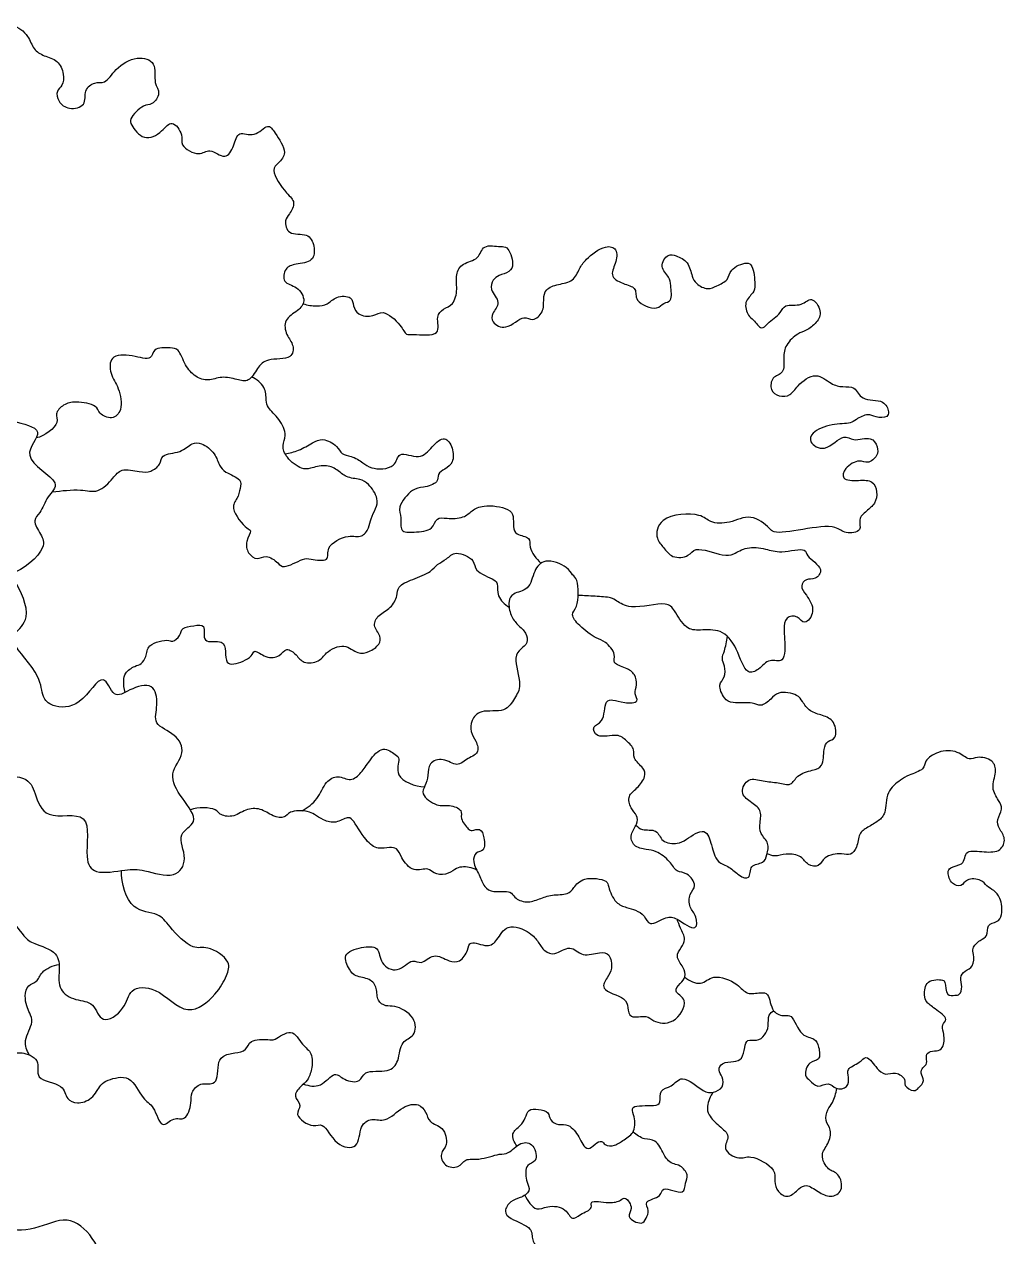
# Model space of a CAD drawing. Header units: millimetres. Extents: x 34 to 295, y 0 to 64.
# Drawn here: x 262.59 to 269.1, y 13.26 to 21.31 of the extents above; entities that cross this region are included whole.
import ezdxf

# ---------------------------------------------------------------- set-up
doc = ezdxf.new("R2010")
doc.units = ezdxf.units.MM
doc.layers.add('AG-PLANTS', color=7, linetype='Continuous', true_color=0x66ccff)

msp = doc.modelspace()

# ---------------------------------------------------------------- linework, layer by layer
at = {"layer": 'AG-PLANTS'}
for points, knots in [([(262.3748, 21.2653), (262.412, 21.2901), (262.5077, 21.3258), (262.6176, 21.2341), (262.6431, 21.1415), (262.7178, 21.0947), (262.8128, 21.0728), (262.852, 20.979), (262.846, 20.9003), (262.7947, 20.8667), (262.8106, 20.7901), (262.8811, 20.7358), (263.0034, 20.7638), (262.9786, 20.8703), (263.0524, 20.9301), (263.1286, 20.9097), (263.1912, 21.0193), (263.3275, 21.103), (263.4723, 21.0615), (263.4399, 20.9163), (263.4991, 20.8526), (263.4362, 20.767), (263.3766, 20.7796), (263.282, 20.6815), (263.2968, 20.6382), (263.3791, 20.5238), (263.5031, 20.5898), (263.5656, 20.6842), (263.6472, 20.572), (263.6141, 20.5022), (263.7499, 20.4229), (263.8165, 20.4956), (263.9248, 20.3977), (263.9816, 20.5001), (264.0037, 20.6082), (264.1192, 20.5475), (264.204, 20.6592), (264.2546, 20.5817), (264.3409, 20.458), (264.2766, 20.386), (264.218, 20.3389), (264.324, 20.1826), (264.3935, 20.13), (264.3487, 20.0454), (264.3125, 20.0079), (264.3362, 19.8993), (264.4711, 19.9288), (264.5186, 19.8372), (264.511, 19.7261), (264.3903, 19.7178), (264.3165, 19.6944), (264.297, 19.5842), (264.4054, 19.5732), (264.4612, 19.4682), (264.4041, 19.4021), (264.306, 19.351), (264.3233, 19.242), (264.3808, 19.18), (264.367, 19.0759), (264.1978, 19.0942), (264.1339, 19.0279), (264.0822, 18.9277), (263.9964, 18.9498), (263.8975, 18.974), (263.8099, 18.9349), (263.7184, 18.9657), (263.6527, 19.0398), (263.6163, 19.1532), (263.5571, 19.159), (263.4387, 19.1646), (263.437, 19.0675), (263.3022, 19.1147), (263.1491, 19.1145), (263.1551, 18.9805), (263.219, 18.895), (263.2445, 18.7488), (263.171, 18.6761), (263.081, 18.7203), (263.0697, 18.7837), (262.9273, 18.8046), (262.8489, 18.7894), (262.7842, 18.7209), (262.8311, 18.6571), (262.7214, 18.5725), (262.6651, 18.5609)], [0, 0, 0, 0, 0.692422, 1.363686, 1.938163, 2.479508, 3.053853, 3.631961, 4.142634, 4.57315, 5.055453, 5.604307, 6.190467, 6.751378, 7.282585, 7.763332, 8.397105, 9.149572, 9.784802, 10.449065, 10.969694, 11.505801, 11.961934, 12.612122, 13.000432, 13.645225, 14.30478, 14.858815, 15.44791, 15.938829, 16.59656, 17.123748, 17.733686, 18.30406, 18.866652, 19.448827, 20.057779, 20.547645, 21.260439, 21.794764, 22.253234, 23.032229, 23.573574, 24.100423, 24.538218, 25.073841, 25.702182, 26.263515, 26.833084, 27.445523, 27.962598, 28.492309, 29.059173, 29.65271, 30.175784, 30.775745, 31.349697, 31.900195, 32.408806, 33.127154, 33.698861, 34.287957, 34.806818, 35.40861, 35.978179, 36.536827, 37.136788, 37.755923, 38.201496, 38.803287, 39.261757, 39.917736, 40.604843, 41.196472, 41.833438, 42.533995, 43.071546, 43.610529, 44.05694, 44.734676, 45.28871, 45.807571, 46.254262, 47.038751, 47.038751, 47.038751, 47.038751]), ([(264.4388, 19.4525), (264.4671, 19.4421), (264.5273, 19.4342), (264.6029, 19.444), (264.6534, 19.5047), (264.7651, 19.5057), (264.7709, 19.4357), (264.7986, 19.3728), (264.9077, 19.362), (264.9696, 19.4186), (265.0877, 19.3154), (265.1211, 19.2396), (265.1712, 19.2546), (265.3653, 19.2255), (265.3153, 19.3688), (265.3695, 19.4199), (265.4419, 19.4451), (265.4655, 19.5517), (265.4474, 19.644), (265.494, 19.7277), (265.61, 19.7408), (265.6277, 19.8539), (265.75, 19.826), (265.7972, 19.8385), (265.8431, 19.7169), (265.8107, 19.6604), (265.7382, 19.6422), (265.697, 19.6122), (265.6736, 19.5421), (265.7594, 19.4608), (265.6893, 19.3909), (265.6895, 19.3246), (265.7915, 19.268), (265.9016, 19.3863), (265.9635, 19.3295), (266.0404, 19.3966), (266.0328, 19.4813), (266.0464, 19.5532), (266.1346, 19.5841), (266.2356, 19.5963), (266.273, 19.6883), (266.3153, 19.7496), (266.4385, 19.8464), (266.5317, 19.8195), (266.5166, 19.7178), (266.4689, 19.6277), (266.5745, 19.5804), (266.6598, 19.5579), (266.6321, 19.4624), (266.7928, 19.4007), (266.8286, 19.4617), (266.8943, 19.4643), (266.8782, 19.5764), (266.8752, 19.6287), (266.8002, 19.6953), (266.8589, 19.7879), (266.9179, 19.7717), (267.0012, 19.7322), (267.0189, 19.6341), (267.0462, 19.5825), (267.1276, 19.5396), (267.185, 19.5729), (267.2667, 19.6059), (267.2683, 19.6845), (267.3837, 19.7341), (267.4285, 19.7056), (267.4425, 19.5777), (267.4323, 19.5224), (267.3614, 19.4669), (267.3918, 19.3689), (267.43, 19.3499), (267.4831, 19.2714), (267.5248, 19.327), (267.6125, 19.3862), (267.6348, 19.4548), (267.7511, 19.4298), (267.8157, 19.5109), (267.8896, 19.4007), (267.8517, 19.3254), (267.78, 19.2707), (267.7209, 19.2575), (267.6392, 19.1806), (267.6269, 19.0958), (267.639, 18.9867), (267.5479, 18.9705), (267.5377, 18.8753), (267.5977, 18.8313), (267.6796, 18.8404), (267.7191, 18.911), (267.8449, 19.0079), (267.9423, 18.9157), (268.0203, 18.8973), (268.1071, 18.9072), (268.1432, 18.8001), (268.2972, 18.8234), (268.3303, 18.7362), (268.3207, 18.6942), (268.2391, 18.6952), (268.1909, 18.7272), (268.1096, 18.6843), (268.0731, 18.6534), (267.9482, 18.6578), (267.8186, 18.605), (267.7937, 18.5294), (267.9095, 18.457), (268.027, 18.598), (268.0922, 18.5306), (268.2119, 18.5787), (268.2553, 18.5027), (268.2583, 18.4411), (268.1875, 18.3837), (268.1324, 18.4231), (268.0355, 18.3678), (268.008, 18.278), (268.1306, 18.2778), (268.2239, 18.2839), (268.2542, 18.2029), (268.2411, 18.1224), (268.1805, 18.077), (268.1196, 18.0224), (268.1569, 17.9384), (268.034, 17.9197), (267.9738, 17.9877), (267.7615, 17.9553), (267.5619, 17.9211), (267.5366, 17.9672), (267.4079, 18.0652), (267.2771, 17.9897), (267.1373, 17.9934), (267.0793, 18.0685), (266.7989, 18.052), (266.776, 17.8891), (266.8347, 17.8359), (266.8844, 17.7582), (267.0045, 17.7691), (267.0397, 17.8474), (267.2252, 17.7731), (267.2976, 17.7858), (267.3859, 17.8437), (267.5137, 17.8254), (267.6077, 17.7911), (267.7823, 17.8376), (267.7773, 17.7691), (267.9062, 17.698), (267.8421, 17.6152), (267.7786, 17.6315), (267.7351, 17.5745), (267.7835, 17.5149), (267.8481, 17.4157), (267.7691, 17.3069), (267.725, 17.3849), (267.6388, 17.3771), (267.63, 17.2853), (267.6363, 17.2312), (267.645, 17.0541), (267.5292, 17.1023), (267.4709, 17.0214), (267.3753, 16.9801), (267.3242, 17.1694), (267.221, 17.2959), (267.0778, 17.282), (266.9746, 17.2872), (266.9071, 17.4168), (266.8496, 17.4807), (266.6163, 17.4145), (266.5235, 17.4772), (266.4824, 17.5043), (266.3728, 17.5086), (266.3026, 17.5137), (266.2652, 17.5146)], [0, 0, 0, 0, 0.569004, 1.073025, 1.596099, 2.160908, 2.614137, 3.087335, 3.671388, 4.170492, 4.87633, 5.389225, 5.801152, 6.536248, 7.136209, 7.621145, 8.122627, 8.716875, 9.298925, 9.842756, 10.447263, 11.001298, 11.608594, 11.999007, 12.626847, 13.084542, 13.584442, 14.005639, 14.477662, 15.063451, 15.597614, 16.044305, 16.611713, 17.305456, 17.766986, 18.299184, 18.848338, 19.327964, 19.882581, 20.471312, 21.027667, 21.561505, 22.291869, 22.790972, 23.355781, 23.907908, 24.495664, 25.01717, 25.52331, 26.220961, 26.67943, 27.091001, 27.673177, 28.126406, 28.673298, 29.215735, 29.651144, 30.2075, 30.78302, 31.24149, 31.775653, 32.255278, 32.78632, 33.281382, 33.904043, 34.294038, 34.9529, 35.406129, 35.934499, 36.486627, 36.897841, 37.408514, 37.832344, 38.455314, 38.915575, 39.516339, 40.038021, 40.616641, 41.149168, 41.701443, 42.168916, 42.774208, 43.336939, 43.91246, 44.419554, 44.94106, 45.424246, 45.925136, 46.462687, 47.15695, 47.794076, 48.332742, 48.844715, 49.407863, 50.092741, 50.610711, 50.952219, 51.451521, 51.90475, 52.443734, 52.855305, 53.512074, 54.212558, 54.665787, 55.259206, 55.984809, 56.481296, 57.105086, 57.602584, 58.060279, 58.573174, 59.022076, 59.626919, 60.101052, 60.695891, 61.262754, 61.766776, 62.28985, 62.807284, 63.320179, 63.799128, 64.361859, 64.904452, 65.779033, 66.603271, 67.000178, 67.704371, 68.422958, 69.088557, 69.65347, 70.579573, 71.242592, 71.758461, 72.310339, 72.908326, 73.39705, 74.189043, 74.710337, 75.299645, 75.956343, 76.58755, 77.315731, 77.71622, 78.375969, 78.868536, 79.329357, 79.758917, 80.256473, 80.89594, 81.459379, 81.9303, 82.415088, 82.933419, 83.429741, 84.125215, 84.658132, 85.236608, 85.740196, 86.514713, 87.267043, 87.951812, 88.535114, 89.224201, 89.746826, 90.642346, 91.250677, 91.656929, 92.265931, 92.899039, 92.899039, 92.899039, 92.899039]), ([(259.8749, 16.8459), (259.9067, 16.889), (259.9644, 16.9917), (259.8878, 17.151), (259.9575, 17.2766), (260.1678, 17.3039), (260.2278, 17.438), (260.1189, 17.5532), (260.2434, 17.627), (260.3147, 17.7081), (260.4508, 17.7195), (260.4766, 17.9068), (260.5184, 18.009), (260.5852, 18.1079), (260.563, 18.2075), (260.5889, 18.3424), (260.7482, 18.3189), (260.8089, 18.4077), (260.8285, 18.5445), (260.9555, 18.5685), (261.0792, 18.5444), (261.1533, 18.4659), (261.3468, 18.4656), (261.5312, 18.5648), (261.5007, 18.6874), (261.6064, 18.881), (261.5888, 19.0124), (261.7807, 19.1812), (261.9186, 19.161), (262.0032, 18.9655), (262.1572, 18.9582), (262.3722, 18.9349), (262.4108, 18.7031), (262.5042, 18.6707), (262.7531, 18.6213), (262.5272, 18.4279), (262.8535, 18.2729), (262.7332, 18.1716), (262.7007, 18.0648), (262.6357, 18.0144), (262.7002, 17.9191), (262.7403, 17.8233), (262.5821, 17.6802), (262.4925, 17.6584)], [0, 0, 0, 0, 0.756505, 1.510997, 2.160587, 3.001983, 3.646034, 4.296464, 4.926925, 5.560129, 6.193333, 6.965079, 7.61551, 8.237758, 8.841486, 9.465402, 10.147041, 10.733823, 11.399234, 12.030613, 12.690074, 13.285236, 14.102687, 14.911232, 15.531315, 16.391346, 17.075339, 17.973781, 18.617616, 19.42963, 20.150375, 20.979097, 21.811442, 22.417514, 23.203893, 23.96304, 24.901991, 25.507804, 26.151639, 26.633114, 27.222166, 27.789761, 28.783494, 28.783494, 28.783494, 28.783494]), ([(262.7718, 18.2026), (262.8341, 18.21), (262.9578, 18.2255), (263.0768, 18.1886), (263.1774, 18.2911), (263.2274, 18.3637), (263.3524, 18.3341), (263.4253, 18.3309), (263.4946, 18.3819), (263.4947, 18.4585), (263.6277, 18.4568), (263.6972, 18.531), (263.7677, 18.5302), (263.8572, 18.4607), (263.8799, 18.3768), (263.9194, 18.3296), (264.0313, 18.2924), (264.022, 18.224), (264.0032, 18.156), (263.9478, 18.093), (264.0589, 17.9573), (264.1003, 17.9494), (264.0547, 17.8711), (264.0668, 17.7963), (264.1327, 17.743), (264.1945, 17.7918), (264.2723, 17.7325), (264.31, 17.6866), (264.4386, 17.7642), (264.4848, 17.7588), (264.6205, 17.7329), (264.583, 17.8461), (264.7389, 17.9257), (264.8269, 17.8923), (264.88, 17.963), (264.8839, 18.0257), (264.9239, 18.0912), (264.941, 18.1603), (264.876, 18.2574), (264.8173, 18.2895), (264.7217, 18.2943), (264.6666, 18.3535), (264.5834, 18.3878), (264.4869, 18.3577), (264.4266, 18.3491), (264.3247, 18.426), (264.295, 18.511), (264.334, 18.5782), (264.2862, 18.6901), (264.2007, 18.7565), (264.1927, 18.8121), (264.1906, 18.9042), (264.1291, 18.9511), (264.0966, 18.9654)], [0, 0, 0, 0, 0.819525, 1.458784, 2.137474, 2.675663, 3.315681, 3.834542, 4.353403, 4.811098, 5.446522, 6.036948, 6.505149, 7.123866, 7.670302, 8.137775, 8.746727, 9.19425, 9.696322, 10.198393, 10.94562, 11.271075, 11.782492, 12.303998, 12.797208, 13.271341, 13.826104, 14.253793, 14.932562, 15.390257, 15.989181, 16.504814, 17.237335, 17.793257, 18.297278, 18.773952, 19.286847, 19.777766, 20.39784, 20.888759, 21.45149, 21.97986, 22.532723, 23.119252, 23.576688, 24.229746, 24.77404, 25.268281, 25.906301, 26.517874, 26.949321, 27.501448, 28.117614, 28.117614, 28.117614, 28.117614]), ([(264.3187, 18.4555), (264.3492, 18.4607), (264.4091, 18.475), (264.4996, 18.5275), (264.5682, 18.5645), (264.6671, 18.512), (264.6918, 18.4487), (264.7601, 18.4435), (264.8397, 18.3967), (264.8853, 18.352), (265.0591, 18.3513), (265.0643, 18.4841), (265.2167, 18.4091), (265.2909, 18.5004), (265.3796, 18.5838), (265.4373, 18.4936), (265.4397, 18.3968), (265.3822, 18.3539), (265.3283, 18.3236), (265.3392, 18.2587), (265.232, 18.23), (265.1627, 18.2271), (265.0605, 18.103), (265.0955, 18.0361), (265.0757, 17.9306), (265.1794, 17.9351), (265.3028, 17.9431), (265.32, 18.0375), (265.3966, 18.0248), (265.5047, 18.0241), (265.5606, 18.0823), (265.6359, 18.1201), (265.803, 18.1003), (265.8393, 18.0412), (265.8306, 17.9715), (265.85, 17.9134), (265.9553, 17.9059), (265.9327, 17.8277), (265.9864, 17.7576), (266.018, 17.7293)], [0, 0, 0, 0, 0.575439, 1.18362, 1.695037, 2.292104, 2.760546, 3.230191, 3.792783, 4.283701, 4.999017, 5.547871, 6.203851, 6.83694, 7.424695, 7.956893, 8.530319, 9.019763, 9.464491, 9.884688, 10.463436, 10.984065, 11.684261, 12.193999, 12.732983, 13.274484, 13.922949, 14.424431, 14.904057, 15.520349, 16.035438, 16.582936, 17.333707, 17.795489, 18.284721, 18.722516, 19.261499, 19.723028, 20.396513, 20.396513, 20.396513, 20.396513]), ([(263.2568, 16.871), (263.2482, 16.8957), (263.2454, 16.9489), (263.2515, 17.0018), (263.3197, 17.0485), (263.3656, 17.0561), (263.4013, 17.11), (263.3986, 17.1949), (263.5481, 17.2265), (263.572, 17.2011), (263.6256, 17.2473), (263.6315, 17.3062), (263.71, 17.3104), (263.8003, 17.3318), (263.7563, 17.1831), (263.9131, 17.229), (263.9235, 17.1418), (263.9254, 17.0653), (263.9812, 17.0507), (264.1009, 17.1005), (264.112, 17.1642), (264.1915, 17.094), (264.2839, 17.1038), (264.3268, 17.1757), (264.3972, 17.1201), (264.4372, 17.0594), (264.5493, 17.0699), (264.5856, 17.139), (264.7137, 17.2052), (264.798, 17.1211), (264.876, 17.1362), (264.9478, 17.186), (264.957, 17.2467), (264.8958, 17.3144), (264.9382, 17.391), (265.0241, 17.4267), (265.0661, 17.5109), (265.0638, 17.579), (265.1687, 17.6235), (265.286, 17.6662), (265.3274, 17.7238), (265.394, 17.7546), (265.4498, 17.817), (265.5848, 17.7532), (265.5703, 17.673), (265.709, 17.6222), (265.7339, 17.5939), (265.7221, 17.503), (265.7771, 17.4547), (265.8065, 17.4377)], [0, 0, 0, 0, 0.52862, 0.955642, 1.475887, 1.880806, 2.331454, 2.848251, 3.52897, 3.845204, 4.301804, 4.731005, 5.244045, 5.723264, 6.289022, 6.902446, 7.39534, 7.897938, 8.302211, 8.971145, 9.350583, 9.888635, 10.449784, 10.928127, 11.427066, 11.936507, 12.509149, 13.035947, 13.699777, 14.303693, 14.81301, 15.355032, 15.787704, 16.321781, 16.828238, 17.402112, 17.962785, 18.420534, 19.030783, 19.70428, 20.194145, 20.694865, 21.211893, 21.864702, 22.353036, 23.036054, 23.391121, 23.92434, 24.526878, 24.526878, 24.526878, 24.526878]), ([(266.922, 15.3642), (266.893, 15.3802), (266.8528, 15.3867), (266.7361, 15.3086), (266.7082, 15.3923), (266.6476, 15.4268), (266.5846, 15.4425), (266.5098, 15.4684), (266.4642, 15.5767), (266.462, 15.6281), (266.2975, 15.6507), (266.2372, 15.5759), (266.1967, 15.5239), (266.09, 15.5311), (266.0088, 15.4994), (265.9233, 15.4678), (265.8393, 15.5038), (265.8202, 15.5592), (265.7017, 15.5384), (265.6369, 15.5775), (265.6119, 15.6605), (265.5613, 15.7388), (265.5789, 15.8138), (265.6485, 15.8141), (265.6419, 15.9042), (265.6206, 15.9756), (265.5584, 15.9485), (265.5341, 15.9635), (265.477, 16.0304), (265.503, 16.0937), (265.4036, 16.1289), (265.3284, 16.1071), (265.2159, 16.1929), (265.2509, 16.251), (265.2718, 16.3188), (265.2675, 16.4062), (265.3718, 16.4416), (265.4617, 16.3711), (265.5198, 16.4322), (265.6132, 16.4624), (265.5889, 16.5512), (265.5471, 16.6072), (265.5525, 16.688), (265.6191, 16.7635), (265.7815, 16.7297), (265.8437, 16.834), (265.8977, 16.918), (265.8295, 17.1019), (265.8818, 17.1581), (265.9344, 17.198), (265.9217, 17.2707), (265.8621, 17.3188), (265.8142, 17.38), (265.798, 17.4743), (265.83, 17.5348), (265.9469, 17.5485), (265.9668, 17.6792), (266.0408, 17.7683), (266.1943, 17.7097), (266.2249, 17.6496), (266.2697, 17.6202), (266.269, 17.4361), (266.2101, 17.3894), (266.2748, 17.3073), (266.3825, 17.2273), (266.4468, 17.2128), (266.5203, 17.1261), (266.4886, 17.059), (266.5856, 17.0358), (266.6454, 16.9946), (266.6599, 16.9195), (266.6321, 16.865), (266.6792, 16.8012), (266.5663, 16.798), (266.5009, 16.824), (266.4365, 16.8195), (266.4439, 16.6661), (266.352, 16.6548), (266.3881, 16.5559), (266.5278, 16.6038), (266.5832, 16.5508), (266.646, 16.4947), (266.6229, 16.4293), (266.7031, 16.3721), (266.7154, 16.3092), (266.6588, 16.2322), (266.5908, 16.1886), (266.6096, 16.0999), (266.6601, 16.0568), (266.6599, 15.9921), (266.6063, 15.9309), (266.6279, 15.8436), (266.7195, 15.8279), (266.7853, 15.8187), (266.8762, 15.7541), (266.9155, 15.674), (266.9924, 15.6788), (267.0592, 15.5847), (266.9986, 15.5347), (267.0011, 15.4389), (267.0535, 15.391), (267.06, 15.267), (266.9605, 15.3431), (266.922, 15.3642)], [0, 0, 0, 0, 0.515772, 1.140887, 1.61618, 2.10939, 2.589015, 3.110521, 3.736751, 4.131673, 4.83927, 5.410977, 5.871239, 6.463705, 7.030841, 7.593572, 8.132555, 8.54377, 9.159531, 9.659232, 10.205669, 10.784417, 11.250916, 11.673106, 12.201979, 12.674002, 13.098806, 13.412072, 13.948179, 14.384488, 14.92708, 15.474427, 16.11539, 16.555241, 17.063851, 17.588823, 18.150156, 18.738887, 19.247309, 19.796163, 20.306836, 20.810857, 21.320596, 21.87767, 22.599146, 23.210284, 23.801793, 24.598106, 25.089025, 25.549287, 26.019649, 26.53744, 27.06581, 27.633896, 28.092366, 28.685784, 29.339998, 29.933772, 30.648341, 31.123634, 31.537675, 32.317352, 32.784825, 33.34118, 34.03707, 34.532131, 35.129431, 35.564841, 36.103029, 36.615924, 37.110166, 37.569918, 37.987071, 38.52716, 39.061323, 39.458246, 40.132364, 40.615549, 41.083022, 41.75264, 42.265719, 42.78458, 43.232103, 43.790037, 44.240848, 44.809475, 45.327266, 45.848773, 46.327722, 46.774133, 47.29979, 47.8084, 48.352694, 48.849182, 49.469361, 50.007549, 50.500138, 51.068765, 51.55018, 52.09692, 52.618426, 53.118326, 53.801522, 53.801522, 53.801522, 53.801522]), ([(260.7344, 16.5081), (260.6945, 16.5065), (260.6416, 16.4745), (260.5536, 16.5902), (260.4288, 16.6278), (260.3628, 16.6737), (260.2889, 16.8861), (260.3718, 17.0115), (260.5545, 17), (260.5674, 17.232), (260.7916, 17.2591), (261.0654, 17.254), (261.2124, 17.5652), (261.6181, 17.3158), (261.7244, 17.5771), (262.0753, 17.5375), (262.2282, 17.6749), (262.4355, 17.7314), (262.5286, 17.6215), (262.647, 17.3672), (262.5196, 17.2668), (262.4962, 17.1929), (262.7053, 16.9851), (262.6985, 16.8429), (262.7748, 16.7682), (262.9687, 16.7649), (263.1121, 17.0403), (263.1762, 16.8174), (263.2863, 16.8947), (263.4502, 16.9453), (263.4793, 16.7856), (263.4342, 16.6541), (263.5959, 16.5993), (263.6645, 16.4652), (263.5348, 16.3285), (263.6299, 16.1706), (263.761, 16.0059), (263.5875, 15.9367), (263.6809, 15.7667), (263.5879, 15.6209), (263.3797, 15.6976), (263.2623, 15.697), (263.0539, 15.6543), (262.9774, 15.7726), (263.0529, 16.1097), (262.7197, 16.0072), (262.659, 16.2007), (262.608, 16.3329), (262.3067, 16.3072), (262.295, 16.1404), (262.1426, 16.1751), (261.8977, 16.1453), (261.9581, 16.3519), (261.6999, 16.2253), (261.6207, 16.2454), (261.5113, 16.3525), (261.4673, 16.4163), (261.2476, 16.2815), (261.0997, 16.5179), (260.9839, 16.4548), (260.8009, 16.5108), (260.7344, 16.5081)], [0, 0, 0, 0, 0.566012, 1.232009, 1.906622, 2.435804, 3.296378, 3.967775, 4.684639, 5.475135, 6.312534, 7.276517, 8.240757, 9.359265, 10.205935, 11.258809, 12.123158, 12.930829, 13.618576, 14.571358, 15.258216, 15.721656, 16.712437, 17.412605, 17.970825, 18.764108, 19.637684, 20.294719, 20.907666, 21.619628, 22.287956, 22.940056, 23.654403, 24.32427, 25.062109, 25.849788, 26.627364, 27.275477, 28.027269, 28.704867, 29.535205, 30.221529, 31.039402, 31.685172, 32.634199, 33.535254, 34.303209, 34.978197, 35.912092, 36.557862, 37.255667, 38.105172, 38.705997, 39.570792, 40.138387, 40.856656, 41.324662, 42.168371, 43.046751, 43.675131, 44.617062, 44.617062, 44.617062, 44.617062]), ([(266.6492, 15.9887), (266.6623, 15.9769), (266.6885, 15.9482), (266.7935, 15.9688), (266.8152, 15.8708), (266.9287, 15.8635), (266.9806, 15.8906), (267.1148, 15.99), (267.1511, 15.8533), (267.1669, 15.8018), (267.191, 15.738), (267.2744, 15.7145), (267.3258, 15.6553), (267.4145, 15.6199), (267.3998, 15.7338), (267.5008, 15.7301), (267.5198, 15.7953), (267.5378, 15.8713), (267.4694, 15.9317), (267.4719, 16.0043), (267.4871, 16.0947), (267.4073, 16.1431), (267.3343, 16.2041), (267.3931, 16.3124), (267.4967, 16.2777), (267.5895, 16.2754), (267.6835, 16.2441), (267.7168, 16.3283), (267.8193, 16.3524), (267.8969, 16.3753), (267.8924, 16.4924), (267.9187, 16.5526), (267.9864, 16.5606), (267.9731, 16.6854), (267.8882, 16.7199), (267.8044, 16.7396), (267.7524, 16.8109), (267.7249, 16.8602), (267.5889, 16.8825), (267.5491, 16.826), (267.477, 16.7708), (267.4239, 16.8106), (267.2918, 16.7943), (267.232, 16.8264), (267.1904, 16.9234), (267.2435, 16.9687), (267.2413, 17.0468), (267.2147, 17.0956), (267.2404, 17.1484), (267.2507, 17.2108), (267.2565, 17.2427)], [0, 0, 0, 0, 0.433702, 0.989885, 1.520071, 2.100718, 2.596567, 3.266108, 3.86727, 4.335836, 4.797607, 5.33179, 5.884149, 6.356623, 6.869357, 7.390231, 7.852002, 8.360701, 8.896056, 9.397423, 9.936559, 10.491889, 11.038455, 11.599128, 12.181678, 12.780351, 13.320316, 13.82715, 14.431878, 14.931165, 15.545036, 16.010403, 16.436282, 17.026663, 17.582468, 18.134052, 18.674017, 19.121038, 19.771788, 20.263855, 20.788716, 21.244242, 21.916747, 22.40494, 22.967543, 23.432911, 23.941239, 24.370245, 24.808246, 25.397635, 25.397635, 25.397635, 25.397635]), ([(264.433, 16.084), (264.4688, 16.1061), (264.5389, 16.1567), (264.5821, 16.2786), (264.6697, 16.327), (264.755, 16.2739), (264.829, 16.3392), (264.8756, 16.4146), (264.9641, 16.5231), (265.0498, 16.4583), (265.0874, 16.4318), (265.0323, 16.2991), (265.1821, 16.2466), (265.2451, 16.2445)], [0, 0, 0, 0, 0.670868, 1.339652, 1.889721, 2.438878, 2.980574, 3.573727, 4.221007, 4.776451, 5.150962, 5.758451, 6.579489, 6.579489, 6.579489, 6.579489]), ([(266.9733, 14.979), (267.0025, 14.956), (267.0844, 14.9159), (267.1596, 15.0073), (267.3276, 14.9416), (267.3811, 14.8585), (267.4744, 14.8798), (267.5373, 14.8743), (267.5444, 14.742), (267.6363, 14.7179), (267.6895, 14.7374), (267.7383, 14.5801), (267.8385, 14.5802), (267.8651, 14.5188), (267.8778, 14.4205), (267.7913, 14.4262), (267.7635, 14.3217), (267.8047, 14.2968), (267.8532, 14.2371), (267.9306, 14.2908), (267.973, 14.2297), (268.0609, 14.2418), (268.064, 14.3161), (268.0434, 14.3754), (268.1362, 14.4069), (268.1724, 14.4612), (268.2203, 14.4166), (268.2468, 14.374), (268.3055, 14.3214), (268.3726, 14.3591), (268.4459, 14.3027), (268.4234, 14.2576), (268.4959, 14.2144), (268.5261, 14.2431), (268.5723, 14.2924), (268.5347, 14.3401), (268.5517, 14.3816), (268.59, 14.4035), (268.568, 14.4609), (268.6048, 14.4924), (268.6584, 14.4868), (268.6987, 14.5199), (268.6958, 14.6134), (268.6745, 14.6631), (268.7317, 14.7012), (268.6316, 14.7728), (268.5763, 14.8113), (268.5613, 14.8603), (268.5705, 14.9661), (268.6875, 14.9653), (268.7059, 14.9477), (268.7045, 14.85), (268.7678, 14.8613), (268.8012, 14.8599), (268.8209, 14.9191), (268.7951, 14.9757), (268.8321, 15.0246), (268.8953, 15.0461), (268.8926, 15.1327), (268.8789, 15.172), (268.9309, 15.2305), (268.991, 15.2469), (268.9747, 15.3343), (269.0506, 15.3422), (269.0867, 15.3949), (269.0743, 15.5068), (269.0283, 15.5564), (268.9763, 15.5831), (268.9438, 15.6317), (268.8432, 15.6389), (268.8122, 15.5754), (268.7418, 15.5961), (268.7144, 15.6747), (268.7349, 15.7132), (268.818, 15.7245), (268.8334, 15.7705), (268.8451, 15.8271), (268.9646, 15.8088), (269.0733, 15.8099), (269.1095, 15.902), (269.0593, 15.9638), (269.0414, 16.0281), (269.0905, 16.0955), (269.0569, 16.1557), (269.0033, 16.2366), (269.0467, 16.3397), (269.0249, 16.4263), (268.9145, 16.4492), (268.8601, 16.4143), (268.7849, 16.4898), (268.6578, 16.4852), (268.5644, 16.4215), (268.566, 16.3543), (268.4578, 16.3232), (268.4064, 16.2893), (268.3046, 16.213), (268.3146, 16.0709), (268.261, 16.0152), (268.1877, 15.9768), (268.1248, 15.9341), (268.1229, 15.8431), (268.0746, 15.7842), (268.0145, 15.8065), (267.8942, 15.7862), (267.871, 15.7082), (267.7843, 15.7202), (267.7511, 15.7906), (267.646, 15.8038), (267.5745, 15.7778), (267.5367, 15.7916), (267.5201, 15.7989)], [0, 0, 0, 0, 0.63093, 1.21618, 1.970243, 2.545428, 3.093877, 3.515586, 4.14759, 4.683087, 5.072492, 5.773491, 6.322457, 6.791243, 7.321515, 7.796004, 8.34728, 8.745094, 9.224991, 9.728847, 10.194172, 10.689194, 11.165573, 11.593416, 12.146974, 12.585464, 13.002685, 13.450028, 13.939986, 14.43106, 14.941744, 15.313664, 15.796615, 16.165731, 16.622063, 17.045293, 17.419076, 17.785137, 18.209636, 18.583154, 19.009742, 19.407021, 19.974302, 20.394652, 20.779231, 21.379748, 21.885017, 22.299265, 22.859929, 23.440866, 23.729326, 24.260598, 24.675296, 25.003654, 25.435001, 25.89416, 26.328407, 26.791489, 27.31044, 27.689878, 28.190188, 28.633047, 29.116104, 29.578107, 30.032786, 30.649127, 31.134639, 31.578528, 32.026277, 32.580175, 33.034837, 33.48403, 34.004904, 34.365654, 34.883623, 35.282602, 35.676618, 36.299105, 36.911917, 37.432791, 37.949702, 38.420469, 38.9283, 39.399534, 39.96993, 40.582742, 41.105336, 41.697294, 42.140436, 42.707379, 43.373639, 43.977778, 44.419415, 45.011138, 45.50334, 46.144484, 46.828979, 47.332401, 47.874116, 48.375483, 48.931667, 49.404142, 49.8624, 50.494325, 50.98419, 51.469275, 51.976108, 52.563539, 53.082559, 53.523097, 53.523097, 53.523097, 53.523097]), ([(265.5918, 15.6908), (265.5626, 15.7072), (265.4921, 15.7184), (265.4458, 15.6965), (265.3879, 15.6545), (265.3048, 15.6644), (265.2715, 15.7127), (265.1655, 15.67), (265.0904, 15.7694), (265.0654, 15.839), (265.0113, 15.8425), (264.9318, 15.8262), (264.8501, 15.8842), (264.7723, 16.0282), (264.7307, 16.0468), (264.6551, 15.997), (264.5739, 16.0196), (264.5126, 16.0622), (264.4699, 16.0853), (264.3464, 16.0883), (264.3183, 16.0319), (264.2328, 16.0469), (264.1571, 16.1055), (264.054, 16.0973), (263.9733, 16.036), (263.8807, 16.0571), (263.8632, 16.1044), (263.74, 16.1128), (263.6895, 16.0912)], [0, 0, 0, 0, 0.598486, 1.022316, 1.517377, 2.037654, 2.455149, 3.028706, 3.662479, 4.158561, 4.561307, 5.080169, 5.672635, 6.42909, 6.788998, 7.324621, 7.866123, 8.370724, 8.79873, 9.430446, 9.860962, 10.371635, 10.957425, 11.539977, 12.137626, 12.669988, 13.064507, 13.831056, 13.831056, 13.831056, 13.831056]), ([(260.4375, 15.562), (260.4878, 15.5907), (260.6316, 15.6352), (260.6871, 15.4555), (260.7604, 15.3954), (260.9066, 15.2793), (261.0927, 15.3277), (261.2164, 15.4027), (261.4173, 15.1977), (261.5391, 15.2426), (261.6998, 15.2569), (261.8351, 15.2522), (261.883, 15.3836), (262.0096, 15.4286), (262.1914, 15.3386), (262.334, 15.3576), (262.4756, 15.4151), (262.5818, 15.2434), (262.6485, 15.2001), (262.8179, 15.1524), (262.8204, 15.0239), (262.8089, 14.8904), (262.9265, 14.8211), (263.0547, 14.8214), (263.0935, 14.6513), (263.265, 14.7662), (263.2779, 14.9124), (263.4777, 14.9238), (263.664, 14.6948), (263.8644, 14.8618), (263.9295, 14.9836), (263.9659, 15.088), (263.803, 15.1959), (263.7032, 15.153), (263.5473, 15.3141), (263.4831, 15.4125), (263.2812, 15.4111), (263.2302, 15.6038), (263.2329, 15.6879)], [0, 0, 0, 0, 0.787377, 1.518816, 2.114252, 2.896688, 3.699388, 4.370022, 5.304129, 5.956437, 6.718207, 7.375445, 8.025246, 8.671657, 9.503903, 10.223103, 10.899772, 11.682208, 12.244365, 12.981484, 13.618068, 14.283479, 14.935787, 15.582199, 16.232, 16.955654, 17.640547, 18.380101, 19.328047, 20.185163, 20.905137, 21.471149, 22.230954, 22.823084, 23.672496, 24.31976, 25.082181, 26.031042, 26.031042, 26.031042, 26.031042]), ([(264.4415, 14.2693), (264.477, 14.2584), (264.5583, 14.2388), (264.646, 14.363), (264.7087, 14.2918), (264.8228, 14.2739), (264.8399, 14.3697), (265.0073, 14.3399), (265.0789, 14.4205), (265.0827, 14.5596), (265.1889, 14.5826), (265.1905, 14.7236), (265.0483, 14.7955), (264.9904, 14.7825), (264.9237, 14.8218), (264.9347, 14.9085), (264.883, 14.975), (264.7841, 14.9802), (264.7443, 15.029), (264.6932, 15.1386), (264.8258, 15.1811), (264.9466, 15.1898), (264.9468, 15.0635), (265.0694, 14.9998), (265.1599, 15.1112), (265.2259, 15.0561), (265.3056, 15.149), (265.4049, 15.0815), (265.4826, 15.076), (265.5357, 15.1544), (265.5427, 15.2303), (265.6655, 15.1708), (265.7313, 15.2237), (265.7875, 15.3445), (265.9502, 15.2806), (265.9987, 15.215), (266.0387, 15.1513), (266.1138, 15.1187), (266.2119, 15.2043), (266.2938, 15.1067), (266.4044, 15.1502), (266.4807, 15.1385), (266.4936, 15.0333), (266.4609, 14.9789), (266.4011, 14.891), (266.5848, 14.848), (266.5935, 14.7801), (266.606, 14.699), (266.7228, 14.7322), (266.762, 14.6805), (266.906, 14.6561), (267.0106, 14.8332), (266.8898, 14.8803), (266.9442, 14.9391), (266.9839, 14.9791), (266.9659, 15.0485), (266.9072, 15.116), (266.9498, 15.1769), (266.985, 15.2301), (266.9411, 15.3063), (266.9297, 15.3447), (266.922, 15.3642)], [0, 0, 0, 0, 0.630388, 1.274346, 1.787241, 2.37042, 2.860286, 3.575602, 4.163235, 4.825114, 5.377389, 6.000871, 6.715916, 7.174385, 7.644747, 8.17711, 8.695971, 9.263107, 9.737937, 10.311231, 10.955003, 11.554964, 12.152613, 12.771853, 13.412439, 13.872191, 14.450298, 15.062737, 15.56184, 16.121198, 16.558993, 17.170132, 17.6963, 18.324641, 19.042117, 19.592615, 20.097796, 20.596899, 21.206838, 21.800256, 22.425269, 22.901943, 23.462854, 23.962754, 24.461857, 25.187461, 25.668876, 26.136349, 26.718524, 27.18106, 27.850678, 28.591456, 29.133846, 29.583577, 30.027467, 30.508213, 31.045573, 31.522913, 31.981002, 32.51336, 32.987524, 32.987524, 32.987524, 32.987524]), ([(260.3879, 15.0664), (260.4329, 15.0836), (260.5316, 15.1138), (260.6691, 15.023), (260.8005, 15.139), (260.9426, 15.0727), (260.9856, 15.0049), (261.1117, 14.9892), (261.1938, 14.8959), (261.2003, 14.7699), (261.2491, 14.6961), (261.3665, 14.6567), (261.4148, 14.7194), (261.5037, 14.6631), (261.5527, 14.6257), (261.6988, 14.5325), (261.7274, 14.6201), (261.8529, 14.6421), (261.9369, 14.5848), (262.0197, 14.6504), (261.9743, 14.7416), (262.1423, 14.8457), (262.2125, 14.6981), (262.3005, 14.6574), (262.3683, 14.6793), (262.4201, 14.5941), (262.4141, 14.4986), (262.5259, 14.4707), (262.5674, 14.4845), (262.7042, 14.4395), (262.6439, 14.2884), (262.8521, 14.2782), (262.8619, 14.1659), (262.941, 14.1355), (263.0403, 14.1663), (263.0912, 14.2692), (263.1406, 14.2982), (263.3004, 14.3434), (263.3654, 14.1643), (263.4522, 14.1318), (263.4929, 13.9574), (263.5763, 14.0586), (263.6628, 14.0183), (263.6993, 14.148), (263.6898, 14.2131), (263.7551, 14.2846), (263.8446, 14.2608), (263.875, 14.3206), (263.8689, 14.3988), (263.9003, 14.4634), (263.9849, 14.477), (264.0644, 14.4898), (264.0819, 14.5701), (264.2079, 14.567), (264.2514, 14.5568), (264.3659, 14.6532), (264.4302, 14.5245), (264.504, 14.4806), (264.5004, 14.4002), (264.4876, 14.3426), (264.4718, 14.2905), (264.4207, 14.255), (264.3657, 14.1891), (264.4394, 14.1283), (264.3683, 14.0621), (264.5067, 13.9722), (264.5749, 14.0243), (264.6456, 13.8581), (264.8168, 13.8281), (264.8078, 13.9952), (264.8946, 14.048), (264.9904, 14.0111), (265.0954, 14.1249), (265.2055, 14.1462), (265.2586, 14.0865), (265.2716, 14.0087), (265.3757, 13.9907), (265.405, 13.8629), (265.3415, 13.8113), (265.3732, 13.7193), (265.4746, 13.7077), (265.5151, 13.7811), (265.608, 13.7602), (265.7406, 13.8111), (265.8032, 13.8011), (265.8774, 13.8918), (265.9772, 13.8762), (266.0003, 13.7474), (265.9122, 13.7421), (265.9148, 13.6278), (265.958, 13.558), (265.8769, 13.5101), (265.8161, 13.4984), (265.7664, 13.4226), (265.8161, 13.3673), (265.9676, 13.3225), (265.9525, 13.2316), (266.0092, 13.1612), (266.1378, 13.1404), (266.1462, 12.989), (266.1084, 12.9278), (266.2035, 12.8129), (266.2584, 12.7587), (266.1321, 12.6021), (266.2101, 12.565), (266.2781, 12.6016), (266.3027, 12.6662), (266.3993, 12.6262), (266.4565, 12.7329), (266.6327, 12.6816), (266.631, 12.5697), (266.7671, 12.5104), (266.7989, 12.578), (266.9449, 12.5879), (267.0387, 12.5826), (267.0467, 12.49), (267.1745, 12.4961), (267.2435, 12.5244), (267.2822, 12.4566), (267.3617, 12.4697), (267.3883, 12.3692), (267.4552, 12.2767), (267.585, 12.2212), (267.5654, 12.0932), (267.501, 12.0633), (267.5844, 11.8964), (267.6629, 11.8602), (267.72, 11.7486), (267.6566, 11.7147), (267.5899, 11.6507), (267.5042, 11.7285), (267.4513, 11.7252), (267.348, 11.6986), (267.1818, 11.8148), (267.1973, 11.891), (267.1386, 11.9457), (267.0386, 11.9568), (266.9679, 11.9392), (266.8895, 12.0251), (266.7938, 11.9904), (266.7586, 11.9957), (266.6942, 11.9492), (266.7655, 11.8817), (266.8077, 11.8251), (266.7567, 11.8), (266.7536, 11.7413), (266.7619, 11.6885), (266.8982, 11.6962), (266.9656, 11.6777), (266.9992, 11.6224), (267.0876, 11.6391), (267.1391, 11.6703), (267.1874, 11.6064), (267.2655, 11.5007), (267.2188, 11.4643), (267.2279, 11.4059), (267.1891, 11.372), (267.1077, 11.3925), (267.0484, 11.4291), (266.9766, 11.426), (266.9866, 11.3523), (267.0005, 11.3081), (267.0345, 11.1616), (266.9697, 11.1051), (267.0126, 11.0078), (266.9368, 10.9911), (266.8911, 10.9562), (266.8387, 11.0129), (266.804, 11.0574), (266.8245, 11.1615), (266.6729, 11.1469), (266.6653, 11.2273), (266.5855, 11.3187), (266.4879, 11.2378), (266.3903, 11.2456), (266.3652, 11.1395), (266.4505, 11.0845), (266.4979, 11.0224), (266.5309, 10.9789), (266.4942, 10.8897), (266.4309, 10.8983), (266.3687, 10.8976), (266.2945, 10.8999), (266.2569, 10.9008)], [0, 0, 0, 0, 0.717967, 1.42696, 2.154634, 2.848972, 3.373943, 4.016502, 4.661665, 5.317557, 5.871591, 6.489573, 6.957047, 7.50799, 8.03636, 8.746188, 9.221481, 9.859023, 10.440694, 10.959555, 11.497744, 12.198228, 12.890555, 13.460929, 13.918624, 14.467478, 15.026126, 15.601647, 16.02515, 16.655085, 17.273749, 18.017355, 18.590508, 19.092093, 19.681508, 20.296224, 20.756812, 21.448444, 22.199196, 22.788037, 23.45525, 23.993303, 24.499563, 25.119008, 25.619574, 26.155071, 26.686414, 27.12066, 27.652004, 28.126793, 28.668714, 29.181119, 29.663606, 30.286837, 30.707546, 31.338659, 31.969662, 32.518628, 33.123689, 33.123689, 33.642104, 34.122869, 34.618594, 35.114232, 35.585386, 36.256132, 36.720714, 37.460126, 38.120731, 38.799716, 39.34693, 39.907108, 40.624722, 41.22391, 41.718932, 42.21744, 42.785708, 43.406452, 43.910808, 44.433465, 44.97825, 45.470159, 46.025473, 46.730012, 47.191363, 47.799726, 48.33564, 48.92301, 49.387591, 49.977059, 50.480914, 50.996156, 51.48296, 51.990777, 52.463659, 53.177278, 53.690318, 54.226925, 54.866903, 55.53878, 56.026231, 56.719408, 57.212302, 57.970953, 58.394279, 58.904088, 59.351109, 59.874954, 60.465888, 61.179319, 61.777231, 62.416077, 62.86741, 63.579357, 64.124923, 64.610008, 65.239923, 65.733215, 66.20019, 66.674659, 67.235332, 67.883227, 68.555999, 69.159323, 69.598097, 70.344039, 70.939035, 71.531307, 71.990913, 72.521535, 73.10711, 73.529358, 74.132088, 74.937879, 75.42052, 75.915969, 76.508945, 77.001147, 77.602309, 78.167468, 78.533621, 78.974878, 79.524949, 79.984173, 80.366877, 80.813424, 81.193729, 81.858629, 82.363226, 82.801267, 83.342049, 83.767642, 84.275963, 84.930911, 85.326462, 85.75915, 86.141854, 86.670487, 87.188609, 87.622246, 88.071136, 88.514419, 89.21445, 89.737294, 90.267486, 90.732394, 91.155695, 91.635181, 92.094404, 92.614031, 93.241978, 93.738985, 94.323154, 94.942548, 95.499238, 96.025963, 96.606762, 97.137283, 97.561689, 98.090464, 98.52917, 99.006414, 99.640329, 99.640329, 99.640329, 99.640329]), ([(262.6189, 14.4642), (262.6047, 14.4934), (262.5749, 14.5586), (262.6524, 14.6788), (262.6228, 14.7396), (262.5999, 14.7897), (262.5885, 14.8539), (262.606, 14.9329), (262.6758, 14.9442), (262.6961, 15.0233), (262.7773, 15.0582), (262.818, 15.065)], [0, 0, 0, 0, 0.590347, 1.268143, 1.732213, 2.170214, 2.656294, 3.161494, 3.615635, 4.120835, 4.784999, 4.784999, 4.784999, 4.784999]), ([(265.8581, 13.8592), (265.8411, 13.8811), (265.8123, 13.9443), (265.884, 13.9929), (265.9164, 14.0408), (265.9299, 14.1067), (266.0024, 14.1034), (266.0726, 14.0876), (266.0748, 14.0278), (266.1361, 13.9927), (266.204, 14.0117), (266.2736, 13.9199), (266.2905, 13.873), (266.3332, 13.8253), (266.3746, 13.8729), (266.4234, 13.8993), (266.4418, 13.8598), (266.5126, 13.8565), (266.5682, 13.9014), (266.6511, 13.9494), (266.6388, 14.0619), (266.6054, 14.1343), (266.7695, 14.1214), (266.8179, 14.1423), (266.801, 14.24), (266.8911, 14.2446), (266.9547, 14.3478), (267.092, 14.2138), (267.1589, 14.2106), (267.2343, 14.2432), (267.2267, 14.3184), (267.1902, 14.3606), (267.2204, 14.4173), (267.298, 14.4168), (267.359, 14.4334), (267.3692, 14.512), (267.3852, 14.5728), (267.4537, 14.5502), (267.5086, 14.5936), (267.5325, 14.6538), (267.5242, 14.7313), (267.5519, 14.7496), (267.5635, 14.7571)], [0, 0, 0, 0, 0.544999, 1.058336, 1.521915, 1.967471, 2.44421, 2.926271, 3.346997, 3.81317, 4.28991, 4.894417, 5.344148, 5.752054, 6.190828, 6.598734, 6.937423, 7.404877, 7.915055, 8.470385, 9.086287, 9.507885, 10.205505, 10.613171, 11.124448, 11.632665, 12.199042, 12.94705, 13.442072, 13.935323, 14.413666, 14.843272, 15.258866, 15.775275, 16.221539, 16.738026, 17.163807, 17.614105, 18.090186, 18.571719, 19.077979, 19.462591, 19.462591, 19.462591, 19.462591]), ([(267.1629, 14.2168), (267.1413, 14.1908), (267.1175, 14.1234), (267.1291, 14.0604), (267.1995, 13.9917), (267.2835, 13.9278), (267.2121, 13.8344), (267.3379, 13.7606), (267.4074, 13.8087), (267.5851, 13.7092), (267.5645, 13.6269), (267.5873, 13.5515), (267.6643, 13.506), (267.7285, 13.5757), (267.7815, 13.609), (267.8596, 13.5532), (267.9392, 13.5112), (268.0319, 13.5568), (268.001, 13.6843), (267.9217, 13.6933), (267.8666, 13.8019), (267.9296, 13.8696), (267.9536, 13.9671), (267.9, 14.0239), (267.9194, 14.1026), (267.9584, 14.1452), (267.9779, 14.209), (267.9831, 14.241)], [0, 0, 0, 0, 0.600884, 1.062413, 1.656188, 2.220997, 2.762498, 3.377941, 3.916129, 4.698308, 5.210281, 5.724824, 6.228845, 6.777699, 7.220724, 7.779229, 8.343486, 8.874527, 9.479034, 9.988773, 10.582191, 11.136809, 11.706379, 12.206279, 12.708546, 13.167015, 13.755764, 13.755764, 13.755764, 13.755764]), ([(265.9117, 13.5328), (265.9191, 13.5126), (265.9418, 13.4778), (265.9896, 13.4253), (266.0627, 13.466), (266.1864, 13.453), (266.2212, 13.3553), (266.2789, 13.4101), (266.3673, 13.4382), (266.3348, 13.5048), (266.4732, 13.473), (266.5454, 13.4931), (266.5804, 13.5267), (266.6372, 13.4406), (266.5752, 13.3863), (266.6905, 13.3283), (266.716, 13.3793), (266.7425, 13.4277), (266.6929, 13.4984), (266.8234, 13.5147), (266.8156, 13.6024), (266.9774, 13.5205), (266.9717, 13.6161), (267.0042, 13.6652), (266.9453, 13.7319), (266.9032, 13.7365), (266.8617, 13.7581), (266.8317, 13.8032), (266.7837, 13.9094), (266.7035, 13.8954), (266.6522, 13.9324), (266.6295, 13.9519)], [0, 0, 0, 0, 0.479781, 0.937276, 1.453685, 2.096216, 2.609888, 3.075107, 3.62042, 3.97383, 4.605368, 5.147222, 5.490524, 6.012505, 6.461274, 7.025896, 7.428215, 7.864535, 8.310438, 8.895474, 9.323454, 9.984059, 10.45023, 10.897454, 11.412695, 11.803897, 12.190188, 12.638956, 13.248643, 13.746113, 14.312257, 14.312257, 14.312257, 14.312257]), ([(261.3149, 12.5354), (261.2799, 12.5281), (261.1354, 12.6335), (261.0878, 12.3483), (261.0135, 12.2315), (260.8349, 12.2065), (260.633, 12.4405), (260.4521, 12.3697), (260.3119, 12.2226), (260.3245, 12.1011), (260.1937, 12.0013), (260.1157, 12.0648), (259.9258, 11.9359), (259.8912, 11.7864), (259.7376, 11.7625), (259.6291, 11.6803), (259.5933, 11.5289), (259.4239, 11.3823), (259.2436, 11.4682), (259.0066, 11.4383), (258.9077, 11.2837), (258.7268, 11.3642), (258.504, 11.3958), (258.3555, 11.2587), (258.2194, 11.3044), (258.1548, 11.4491), (258.1019, 11.6143), (258.3319, 11.7013), (258.3239, 11.8455), (258.1678, 12.1684), (258.54, 12.1771), (258.6194, 12.2494), (258.6705, 12.4991), (258.8693, 12.522), (259.0433, 12.6685), (259.0818, 12.8715), (259.3401, 12.8803), (259.5114, 12.9526), (259.5874, 13.1418), (259.8487, 13.1712), (260.1568, 13.1044), (260.371, 13.3677), (260.9357, 13.1377), (261.1759, 13.2275), (261.4251, 13.3131), (261.7126, 13.2091), (262.0269, 13.2517), (262.0902, 13.4379), (262.3453, 13.4485), (262.4285, 13.2945), (262.6628, 13.2939), (262.8732, 13.4111), (263.0548, 13.2567), (263.142, 13.0315), (263.3384, 13.0551), (263.3874, 12.8531), (263.4606, 12.7375), (263.6528, 12.8008), (263.9089, 12.5032), (264.1607, 12.6701), (264.2339, 12.906), (264.4709, 12.864), (264.671, 12.8687), (264.7917, 12.9954), (264.9641, 12.8358), (264.9222, 12.7524), (265.2709, 12.7146), (265.423, 12.7361), (265.4006, 12.4501), (265.735, 12.4225), (265.8472, 12.3173), (265.7352, 12.1224), (265.9345, 11.9983), (266.1628, 11.9419), (266.0869, 11.7264), (266.0346, 11.6108), (266.1962, 11.4486), (266.3427, 11.3288), (266.1978, 11.1023), (266.1144, 11.0291), (266.4166, 10.7878), (266.0386, 10.6787), (265.8943, 10.6942), (265.6458, 10.8769), (265.7813, 11.0998), (265.5142, 11.1448), (265.4163, 11.1599), (265.302, 11.358), (265.2175, 11.4908), (264.9155, 11.4668), (264.625, 11.4228), (264.4988, 11.5737), (264.4092, 11.6854), (264.0224, 11.5485), (263.8466, 11.7374), (263.752, 11.9305), (263.4901, 11.8886), (263.2257, 11.7447), (263.0606, 12.0197), (262.5584, 11.9148), (262.3348, 11.7807), (262.181, 11.8705), (262.0612, 11.9291), (261.8699, 11.9148), (261.6425, 11.8405), (261.5724, 11.9962), (261.4755, 12.0611), (261.3925, 12.2693), (261.5228, 12.3161), (261.5927, 12.4727), (261.5398, 12.5645), (261.554, 12.7683), (261.3616, 12.6595), (261.3484, 12.5424), (261.3149, 12.5354)], [0, 0, 0, 0, 0.717523, 1.605422, 2.31199, 3.036777, 4.030778, 4.8027, 5.625692, 6.265607, 6.950248, 7.48291, 8.330045, 9.047568, 9.745767, 10.419468, 11.157725, 11.983852, 12.798032, 13.691527, 14.423814, 15.205117, 16.093016, 16.896568, 17.536483, 18.286678, 18.999152, 19.832206, 20.517939, 21.492306, 22.47539, 23.097104, 23.980575, 24.784127, 25.662067, 26.455961, 27.358198, 28.16175, 28.953351, 29.880944, 30.905621, 31.904596, 33.303634, 34.258821, 35.188499, 36.237535, 37.243143, 38.015637, 38.871315, 39.611313, 40.477863, 41.36739, 42.226969, 43.116495, 43.846985, 44.655737, 45.298319, 46.062482, 47.154751, 48.079579, 48.954254, 49.809932, 50.656342, 51.366864, 52.174951, 52.617386, 53.676625, 54.354597, 55.198094, 56.223505, 56.8851, 57.664368, 58.511647, 59.356604, 60.159308, 60.806802, 61.670911, 62.440915, 63.352112, 63.90248, 64.842907, 65.807729, 66.597195, 67.546684, 68.333457, 69.184468, 69.800622, 70.669057, 71.38824, 72.394539, 73.410025, 74.192431, 74.849426, 75.980756, 76.893228, 77.708708, 78.628269, 79.591423, 80.52339, 81.82564, 82.778093, 83.512829, 84.193325, 85.026834, 85.895001, 86.586388, 87.258358, 88.062418, 88.693079, 89.425813, 90.058913, 90.766228, 91.493083, 92.180987, 92.180987, 92.180987, 92.180987])]:
    msp.add_open_spline(points, degree=3, knots=knots, dxfattribs=at)

doc.saveas('drawing.dxf')
